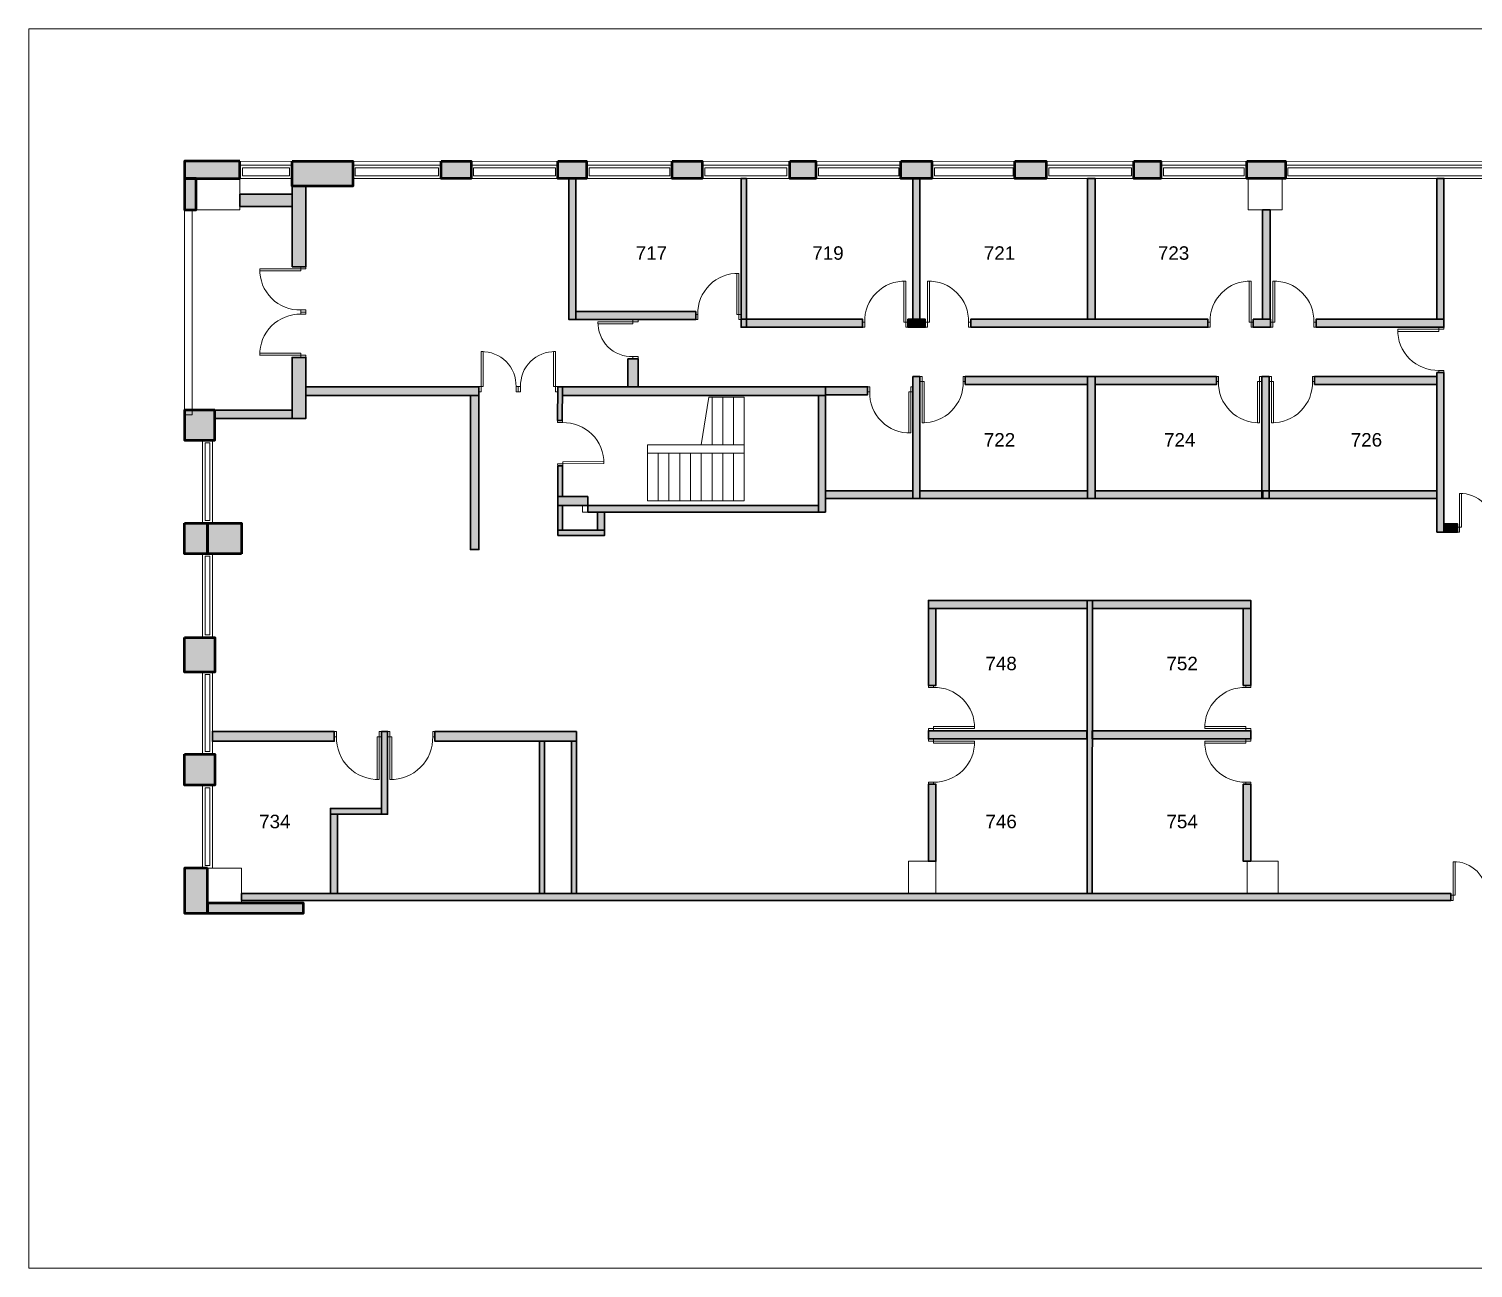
# Model space of a CAD drawing. Header units: millimetres. Extents: x 828494 to 5219521, y -272453 to 431064.
# Drawn here: x 2578504 to 2607153, y -20278 to 4319 of the extents above; entities that cross this region are included whole.
import ezdxf

# ---------------------------------------------------------------- set-up
doc = ezdxf.new("R2010")
doc.units = ezdxf.units.MM
doc.header["$LTSCALE"] = 5
doc.header["$MEASUREMENT"] = 0
doc.linetypes.add('1', pattern=[0])
for name, color, linetype, lineweight in [('Column-Mobius', 1, 'Continuous', 35), ('Elevation dark-Mobius', 40, 'Continuous', 18), ('Off-Mobius', 131, 'Continuous', 9), ('Sheet anno-Mobius', 7, '1', 13), ('Wall 150-Mobius', 50, 'Continuous', 30)]:
    doc.layers.add(name, color=color, linetype=linetype, lineweight=lineweight)
doc.styles.add('mobius1', font='arial.ttf')

# ---------------------------------------------------------------- blocks, each defined once
blk = doc.blocks.new('*U73')
for points in [[(-900, 100), (-858, 100), (-858, 0), (-900, 0)], [(0, 100), (-42, 100), (-42, 0), (0, 0)], [(-42, 0), (-42, -816), (-82, -816), (-82, 0)]]:
    blk.add_lwpolyline(points, close=True)
blk.add_arc((-65, -23), 793, 178.3123, 271.6877)
blk = doc.blocks.new('*U78')
for points in [[(-750, 100), (-708, 100), (-708, 0), (-750, 0)], [(0, 100), (-42, 100), (-42, 0), (0, 0)], [(-42, 0), (-42, -666), (-82, -666), (-82, 0)]]:
    blk.add_lwpolyline(points, close=True)
blk.add_arc((-61, -19), 647, 178.3123, 271.6877)
blk = doc.blocks.new('*U85')
for points in [[(-900, 100), (-858, 100), (-858, 0), (-900, 0)], [(0, 100), (-42, 100), (-42, 0), (0, 0)], [(-42, 0), (-42, -816), (-82, -816), (-82, 0)]]:
    blk.add_lwpolyline(points, close=True)
blk.add_arc((-65, -23), 793, 178.3123, 271.6877)
blk = doc.blocks.new('*U74')
for points in [[(0, 100), (42, 100), (42, 0), (0, 0)], [(900, 100), (858, 100), (858, 0), (900, 0)], [(42, 0), (42, -816), (82, -816), (82, 0)]]:
    blk.add_lwpolyline(points, close=True)
blk.add_arc((65, -23), 793, 268.3123, 1.6877)
blk = doc.blocks.new('*U86')
for points in [[(-900, 100), (-858, 100), (-858, 0), (-900, 0)], [(0, 100), (-42, 100), (-42, 0), (0, 0)], [(-42, 0), (-42, -816), (-82, -816), (-82, 0)]]:
    blk.add_lwpolyline(points, close=True)
blk.add_arc((-65, -23), 793, 178.3123, 271.6877)
blk = doc.blocks.new('*U75')
for points in [[(-42, 0), (-42, 816), (-82, 816), (-82, 0)], [(-900, -100), (-858, -100), (-858, 0), (-900, 0)], [(0, -100), (-42, -100), (-42, 0), (0, 0)]]:
    blk.add_lwpolyline(points, close=True)
blk.add_arc((-65, 23), 793, 88.3123, 181.6877)

msp = doc.modelspace()

# ---------------------------------------------------------------- hatches: boundary and pattern name
at = {"layer": 'Sheet anno-Mobius', "true_color": 0x000000}
h = msp.add_hatch(color=18, dxfattribs=at)
h.dxf.hatch_style = 1
h.paths.add_polyline_path([(2582689.3, 1693.4), (2581592.1, 1693.4), (2581592.1, 1350.8), (2582689.3, 1350.8)])
h.paths.add_polyline_path([(2581821.3, 1350.8), (2581592.1, 1350.8), (2581592.1, 728.7), (2581821.3, 728.7)])
h.paths.add_polyline_path([(2583723.8, 1693.4), (2584927.5, 1693.4), (2584927.5, 1196.6), (2583723.8, 1196.6)])
h.paths.add_polyline_path([(2586681.7, 1693.4), (2587275, 1693.4), (2587275, 1350.8), (2586681.7, 1350.8)])
h.paths.add_polyline_path([(2588999.6, 1693.4), (2589567.4, 1693.4), (2589567.4, 1350.8), (2588999.6, 1350.8)])
h.paths.add_polyline_path([(2591263.7, 1693.4), (2591862, 1693.4), (2591862, 1350.8), (2591263.7, 1350.8)], flags=17)
h.paths.add_polyline_path([(2591263.7, 1693.4), (2591862, 1693.4), (2591862, 1350.8), (2591263.7, 1350.8)], flags=17)
h.paths.add_polyline_path([(2593601.6, 1693.4), (2594116.4, 1693.4), (2594116.4, 1350.8), (2593601.6, 1350.8)])
h.paths.add_polyline_path([(2595803.3, 1693.4), (2596417.6, 1693.4), (2596417.6, 1350.8), (2595803.3, 1350.8)])
h.paths.add_polyline_path([(2598064.4, 1693.4), (2598683.7, 1693.4), (2598683.7, 1350.8), (2598064.4, 1350.8)])
h.paths.add_polyline_path([(2600424.5, 1693.4), (2600959.6, 1693.4), (2600959.6, 1350.8), (2600424.5, 1350.8)])
h.paths.add_polyline_path([(2602661.8, 1693.4), (2603428.8, 1693.4), (2603428.8, 1350.8), (2602661.8, 1350.8)])
h.paths.add_polyline_path([(2610080, -853), (2611463, -853), (2611463, -543.5), (2610080, -543.5)])
h.paths.add_polyline_path([(2609802, -1298.5), (2610080, -1298.5), (2610080, -543.5), (2609802, -543.5)])
h.paths.add_polyline_path([(2611865.5, -543.5), (2611463, -543.5), (2611463, -2776.8), (2611865.5, -2776.8)])
h.paths.add_polyline_path([(2611463, -2776.8), (2610080, -2776.8), (2610080, -2560), (2611463, -2560)])
h.paths.add_polyline_path([(2609802, -2776.8), (2610080, -2776.8), (2610080, -2170.5), (2609802, -2170.5)])
h.paths.add_polyline_path([(2610080, -3180), (2611463, -3180), (2611463, -2942.8), (2610080, -2942.8)])
h.paths.add_polyline_path([(2609802, -3549), (2610080, -3549), (2610080, -2942.8), (2609802, -2942.8)])
h.paths.add_polyline_path([(2611865.5, -2942.8), (2611463, -2942.8), (2611463, -5140), (2611865.5, -5140)])
h.paths.add_polyline_path([(2611463, -5140), (2609802, -5140), (2609802, -4923.2), (2611463, -4923.2)])
h.paths.add_polyline_path([(2609802, -4923.2), (2610080, -4923.2), (2610080, -4436), (2609802, -4436)])
h.paths.add_polyline_path([(2630982.5, -481.5), (2627439.5, -481.5), (2627439.5, -680.5), (2630982.5, -680.5)])
h.paths.add_polyline_path([(2628076, -680.5), (2627439.5, -680.5), (2627439.5, -3701.5), (2628076, -3701.5)])
h.paths.add_polyline_path([(2630982.5, -680.5), (2630626, -680.5), (2630626, -3701.5), (2630982.5, -3701.5)])
h.paths.add_polyline_path([(2628809, -3701.5), (2628076, -3701.5), (2628076, -3536), (2628809, -3536)])
h.paths.add_polyline_path([(2630626, -3701.5), (2629856.8, -3701.5), (2629856.8, -3536), (2630626, -3536)])
h.paths.add_polyline_path([(2631527.1, 1350.8), (2630858, 1350.8), (2630858, 732.5), (2631527.1, 732.5)])
h.paths.add_polyline_path([(2631775.5, -5488.5), (2631521, -5488.5), (2631521, -6107.5), (2631775.5, -6107.5)])
h.paths.add_polyline_path([(2631775.5, -7727), (2631357.5, -7727), (2631357.5, -8431.5), (2631775.5, -8431.5)])
h.paths.add_polyline_path([(2631775.5, -10069.5), (2631357.5, -10069.5), (2631357.5, -10706.5), (2631775.5, -10706.5)])
edge = h.paths.add_edge_path()
edge.add_line((2631410, -123.5), (2630858, -123.5))
edge.add_line((2630858, -123.5), (2630858, -481.5))
edge.add_line((2630858, -481.5), (2630982.5, -481.5))
edge.add_line((2630982.5, -481.5), (2630982.5, -3691))
edge.add_line((2630982.5, -3691), (2631528, -3691))
edge.add_line((2631528, -3691), (2631528, -123.5))
edge.add_line((2631528, -123.5), (2630866.5, -123.5))
h = msp.add_hatch(color=18, dxfattribs=at)
h.dxf.hatch_style = 1
h.paths.add_polyline_path([(2589352.8, 1350.8), (2589214.3, 1350.8), (2589214.3, -1449.2), (2589352.8, -1449.2)])
h.paths.add_polyline_path([(2592736, 1350.8), (2592631, 1350.8), (2592631, -1602.5), (2592736, -1602.5)])
h.paths.add_polyline_path([(2608431, 1350.8), (2631527.1, 1350.8), (2631527.1, 1673.4), (2608431, 1673.4)])
h.paths.add_polyline_path([(2608789, 563.5), (2608635.5, 563.5), (2608635.5, 1350.8), (2608789, 1350.8)])
h.paths.add_polyline_path([(2609286, 723), (2609132.5, 723), (2609132.5, 1350.8), (2609286, 1350.8)])
h.paths.add_polyline_path([(2608789, 723), (2609132.5, 723), (2609132.5, 827.5), (2608789, 827.5)])
h.paths.add_polyline_path([(2609802, -1298.5), (2610080, -1298.5), (2610080, -543.5), (2609802, -543.5)])
h.paths.add_polyline_path([(2609636, -543.5), (2609802, -543.5), (2609802, -1298.5), (2609636, -1298.5)])
h.paths.add_polyline_path([(2608343.5, -706), (2609636, -706), (2609636, -543.5), (2608343.5, -543.5)])
h.paths.add_polyline_path([(2609636, -2170.5), (2609802, -2170.5), (2609802, -3549), (2609636, -3549)])
h.paths.add_polyline_path([(2608635.5, -4961.5), (2609636, -4961.5), (2609636, -5140), (2608635.5, -5140)])
h.paths.add_polyline_path([(2609636, -4436), (2609802, -4436), (2609802, -5140), (2609636, -5140)])
h.paths.add_polyline_path([(2608343.5, -5669), (2613281.5, -5669), (2613281.5, -5506), (2608343.5, -5506)])
h.paths.add_polyline_path([(2608635.5, -5140), (2608774, -5140), (2608774, -5506), (2608635.5, -5506)])
h.paths.add_polyline_path([(2606575, -5669), (2606436.5, -5669), (2606436.5, -2502.5), (2606575, -2502.5)])
h.paths.add_polyline_path([(2589086.5, -2785.5), (2594308.5, -2785.5), (2594308.5, -2957.4), (2589086.5, -2957.4)])
h.paths.add_polyline_path([(2594308.5, -5274), (2594167.5, -5274), (2594167.5, -2957.4), (2594308.5, -2957.4)])
h.paths.add_polyline_path([(2589592, -5274), (2594167.5, -5274), (2594167.5, -5140.5), (2589592, -5140.5)])
h.paths.add_polyline_path([(2589922.5, -5274), (2589785, -5274), (2589785, -5633), (2589922.5, -5633)])
h.paths.add_polyline_path([(2589592, -4964), (2588993.5, -4964), (2588993.5, -5140.5), (2589592, -5140.5)])
h.paths.add_polyline_path([(2588993.5, -5140.5), (2589086.5, -5140.5), (2589086.5, -5633), (2588993.5, -5633)])
h.paths.add_polyline_path([(2588993.5, -5734.5), (2589922.5, -5734.5), (2589922.5, -5633), (2588993.5, -5633)])
h = msp.add_hatch(color=18, dxfattribs=at)
h.dxf.hatch_style = 1
h.paths.add_polyline_path([(2591263.7, 1693.4), (2591862, 1693.4), (2591862, 1350.8), (2591263.7, 1350.8)])
h = msp.add_hatch(color=18, dxfattribs=at)
h.dxf.hatch_style = 1
h.paths.add_polyline_path([(2583723.8, -402.7), (2584001, -402.7), (2584001, 1196.6), (2583723.8, 1196.6)])
h.paths.add_polyline_path([(2583723.8, 795.8), (2582689.3, 795.8), (2582689.3, 1039.8), (2583723.8, 1039.8)])
h = msp.add_hatch(color=18, dxfattribs=at)
h.dxf.hatch_style = 1
h.paths.add_polyline_path([(2596179.7, -1444), (2596041.2, -1444), (2596041.2, 1350.8), (2596179.7, 1350.8)])
h.paths.add_polyline_path([(2597186.5, -1602.5), (2601892.5, -1602.5), (2601892.5, -1444), (2597186.5, -1444)])
h.paths.add_polyline_path([(2599656, 1350.8), (2599506.5, 1350.8), (2599506.5, -1444), (2599656, -1444)])
h.paths.add_polyline_path([(2603129, 728.7), (2602976.5, 728.7), (2602976.5, -1444), (2603129, -1444)])
h.paths.add_polyline_path([(2602792.5, -1602.5), (2603133.5, -1602.5), (2603133.5, -1444), (2602792.5, -1444)])
h.paths.add_polyline_path([(2604037.5, -1602.5), (2606575, -1602.5), (2606575, -1444), (2604037.5, -1444)])
h.paths.add_polyline_path([(2606575, -1444), (2606436.5, -1444), (2606436.5, 1350.8), (2606575, 1350.8)])
h = msp.add_hatch(color=18, dxfattribs=at)
h.dxf.hatch_style = 1
h.paths.add_polyline_path([(2589352.8, -1449.2), (2591731, -1449.2), (2591731, -1290.7), (2589352.8, -1290.7)])
h = msp.add_hatch(color=18, dxfattribs=at)
h.dxf.hatch_style = 1
h.paths.add_polyline_path([(2592631, -1602.5), (2595041.5, -1602.5), (2595041.5, -1444), (2592631, -1444)])
h = msp.add_hatch(color=18, dxfattribs=at)
h.dxf.hatch_style = 1
h.paths.add_polyline_path([(2595941.5, -1444), (2596286.5, -1444), (2596286.5, -1602.5), (2595941.5, -1602.5)])
h = msp.add_hatch(color=18, dxfattribs=at)
h.dxf.hatch_style = 1
h.paths.add_polyline_path([(2587430.5, -2785.5), (2584001, -2785.5), (2584001, -2957.4), (2587430.5, -2957.4)])
h.paths.add_polyline_path([(2583723.8, -3411.7), (2584001, -3411.7), (2584001, -2202.7), (2583723.8, -2202.7)])
h.paths.add_polyline_path([(2582190.8, -3246.8), (2583723.8, -3246.8), (2583723.8, -3411.7), (2582190.8, -3411.7)])
h = msp.add_hatch(color=18, dxfattribs=at)
h.dxf.hatch_style = 1
h.paths.add_polyline_path([(2590385.3, -2230.6), (2590588.3, -2230.6), (2590591, -2785.5), (2590388, -2785.5)])
h = msp.add_hatch(color=18, dxfattribs=at)
h.dxf.hatch_style = 1
h.paths.add_polyline_path([(2588993.5, -2785.5), (2589086.5, -2785.5), (2589085.8, -3454.5), (2588992.8, -3454.5)])
h = msp.add_hatch(color=18, dxfattribs=at)
h.dxf.hatch_style = 1
h.paths.add_polyline_path([(2594308.5, -2785.5), (2595141.2, -2785.5), (2595141.2, -2944), (2594308.5, -2944)])
h = msp.add_hatch(color=18, dxfattribs=at)
h.dxf.hatch_style = 1
h.paths.add_polyline_path([(2596179.7, -5000), (2596041.2, -5000), (2596041.2, -2581.5), (2596179.7, -2581.5)])
h = msp.add_hatch(color=18, dxfattribs=at)
h.dxf.hatch_style = 1
h.paths.add_polyline_path([(2599656, -2740), (2602059.5, -2740), (2602059.5, -2581.5), (2599656, -2581.5)])
h.paths.add_polyline_path([(2597079.7, -2740), (2599506.5, -2740), (2599506.5, -2581.5), (2597079.7, -2581.5)])
h = msp.add_hatch(color=18, dxfattribs=at)
h.dxf.hatch_style = 1
h.paths.add_polyline_path([(2599656, -2581.5), (2599506.5, -2581.5), (2599506.5, -5000), (2599656, -5000)])
h = msp.add_hatch(color=18, dxfattribs=at)
h.dxf.hatch_style = 1
h.paths.add_polyline_path([(2603109, -2581.5), (2602959.5, -2581.5), (2602959.5, -5000), (2603109, -5000)])
h = msp.add_hatch(color=18, dxfattribs=at)
h.dxf.hatch_style = 1
h.paths.add_polyline_path([(2604009, -2740), (2606436.5, -2740), (2606436.5, -2581.5), (2604009, -2581.5)])
at = {"layer": 'Sheet anno-Mobius', "true_color": 0xffffff}
h = msp.add_hatch(color=7, dxfattribs=at)
h.dxf.hatch_style = 1
h.paths.add_polyline_path([(2587263.5, -2957.4), (2587430.5, -2957.4), (2587430.5, -6015.2), (2587263.5, -6015.2)])
at = {"layer": 'Sheet anno-Mobius', "true_color": 0x000000}
h = msp.add_hatch(color=18, dxfattribs=at)
h.dxf.hatch_style = 1
h.paths.add_polyline_path([(2587263.5, -2957.4), (2587430.5, -2957.4), (2587430.5, -6015.2), (2587263.5, -6015.2)])
h = msp.add_hatch(color=18, dxfattribs=at)
h.dxf.hatch_style = 1
h.paths.add_polyline_path([(2582190.8, -3246.8), (2581592.1, -3246.8), (2581592.1, -3845.3), (2582190.8, -3845.3)])
h.paths.add_polyline_path([(2582719, -6097.8), (2582046.3, -6097.8), (2582046.3, -5494.4), (2582719, -5494.4)])
h.paths.add_polyline_path([(2581592.1, -5494.4), (2582046.3, -5494.4), (2582046.3, -6097.8), (2581592.1, -6097.8)])
h.paths.add_polyline_path([(2581592.1, -7758.3), (2582190.8, -7758.3), (2582190.8, -8446.4), (2581592.1, -8446.4)])
h.paths.add_polyline_path([(2581592.1, -10076.6), (2582190.8, -10076.6), (2582190.8, -10692.6), (2581592.1, -10692.6)])
h.paths.add_polyline_path([(2582046.3, -12338.8), (2581592.1, -12338.8), (2581592.1, -13232.5), (2582046.3, -13232.5)])
h.paths.add_polyline_path([(2582046.3, -13232.5), (2583950.9, -13232.5), (2583950.9, -13036.3), (2582046.3, -13036.3)])
h = msp.add_hatch(color=18, dxfattribs=at)
h.dxf.hatch_style = 1
h.paths.add_polyline_path([(2588993.5, -4354.5), (2589086.5, -4354.5), (2589086.5, -4964), (2588993.5, -4964)])
h = msp.add_hatch(color=18, dxfattribs=at)
h.dxf.hatch_style = 1
h.paths.add_polyline_path([(2596041.2, -5000), (2594308.5, -5000), (2594308.5, -4851), (2596041.2, -4851)])
h = msp.add_hatch(color=18, dxfattribs=at)
h.dxf.hatch_style = 1
h.paths.add_polyline_path([(2599506.5, -5000), (2596179.7, -5000), (2596179.7, -4851), (2599506.5, -4851)])
h = msp.add_hatch(color=18, dxfattribs=at)
h.dxf.hatch_style = 1
h.paths.add_polyline_path([(2602982.8, -5000), (2599656, -5000), (2599656, -4851), (2602982.8, -4851)])
h = msp.add_hatch(color=18, dxfattribs=at)
h.dxf.hatch_style = 1
h.paths.add_polyline_path([(2606436.5, -5000), (2602982.8, -5000), (2602982.8, -4851), (2606436.5, -4851)])
h = msp.add_hatch(color=18, dxfattribs=at)
h.dxf.hatch_style = 1
h.paths.add_polyline_path([(2606575, -5506), (2606843.5, -5506), (2606843.5, -5669), (2606575, -5669)])
h = msp.add_hatch(color=18, dxfattribs=at)
h.dxf.hatch_style = 1
h.paths.add_polyline_path([(2589365, -9820), (2589270, -9820), (2589270, -12845.2), (2589365, -12845.2)])
h.paths.add_polyline_path([(2589365, -9625.5), (2586558.2, -9625.4), (2586558.2, -9819.9), (2589365, -9820)])
h.paths.add_polyline_path([(2588729.5, -9820), (2588634.5, -9820), (2588634.5, -12845.2), (2588729.5, -12845.2)])
h.paths.add_polyline_path([(2584486.5, -11268), (2584626.5, -11268), (2584626.5, -12845.2), (2584486.5, -12845.2)])
h.paths.add_polyline_path([(2585499, -11268), (2584486.5, -11268), (2584486.5, -11152), (2585499, -11152)])
h.paths.add_polyline_path([(2585499, -9625.5), (2585620.5, -9625.5), (2585620.5, -11268), (2585499, -11268)])
h.paths.add_polyline_path([(2584561.3, -9625.5), (2582145.1, -9625.4), (2582145.1, -9819.9), (2584561.3, -9820)])
h.paths.add_polyline_path([(2606712.5, -12978.2), (2582718.5, -12978.2), (2582718.5, -12845.2), (2606712.5, -12845.2)])
h.paths.add_polyline_path([(2599492.3, -9774), (2596346.6, -9774), (2596346.6, -9611), (2599492.3, -9611)])
h.paths.add_polyline_path([(2599599.3, -9774), (2602745, -9774), (2602745, -9611), (2599599.3, -9611)])
h.paths.add_polyline_path([(2599497.6, -7025.7), (2599601.1, -7025.7), (2599597.6, -12845.2), (2599494.1, -12845.2)])
h.paths.add_polyline_path([(2599497.6, -7188.7), (2596348.6, -7188.7), (2596348.6, -7025.7), (2599497.6, -7025.7)])
h.paths.add_polyline_path([(2596348.6, -7188.7), (2596498.1, -7188.7), (2596498.1, -8711), (2596348.6, -8711)])
h.paths.add_polyline_path([(2599601.1, -7188.7), (2602743, -7188.7), (2602743, -7025.7), (2599601.1, -7025.7)])
h.paths.add_polyline_path([(2602743, -7188.7), (2602593.5, -7188.7), (2602593.5, -8711), (2602743, -8711)])
h.paths.add_polyline_path([(2596348.6, -10674), (2596498.1, -10674), (2596498.1, -12201.7), (2596348.6, -12201.7)])
h.paths.add_polyline_path([(2602743, -10674), (2602593.5, -10674), (2602593.5, -12201.7), (2602743, -12201.7)])

# ---------------------------------------------------------------- linework, layer by layer
at = {"color": 240, "lineweight": 50, "true_color": 0xed1f24}
for points in [[(2591263.7, 1693.4), (2591862, 1693.4), (2591862, 1350.8), (2591263.7, 1350.8)], [(2598064.4, 1693.4), (2598683.7, 1693.4), (2598683.7, 1350.8), (2598064.4, 1350.8)], [(2600424.5, 1693.4), (2600959.6, 1693.4), (2600959.6, 1350.8), (2600424.5, 1350.8)]]:
    msp.add_lwpolyline(points, close=True, dxfattribs=at)
at = {"layer": 'Column-Mobius', "color": 18, "lineweight": 50, "true_color": 0x000000}
for points in [[(2582689.3, 1693.4), (2581592.1, 1693.4), (2581592.1, 1350.8), (2582689.3, 1350.8)], [(2583723.8, 1693.4), (2584927.5, 1693.4), (2584927.5, 1196.6), (2583723.8, 1196.6)], [(2586681.7, 1693.4), (2587275, 1693.4), (2587275, 1350.8), (2586681.7, 1350.8)], [(2588999.6, 1693.4), (2589567.4, 1693.4), (2589567.4, 1350.8), (2588999.6, 1350.8)], [(2588999.6, 1693.4), (2589567.4, 1693.4), (2589567.4, 1350.8), (2588999.6, 1350.8)], [(2591263.7, 1693.4), (2591862, 1693.4), (2591862, 1350.8), (2591263.7, 1350.8)], [(2593601.6, 1693.4), (2594116.4, 1693.4), (2594116.4, 1350.8), (2593601.6, 1350.8)], [(2595803.3, 1693.4), (2596417.6, 1693.4), (2596417.6, 1350.8), (2595803.3, 1350.8)], [(2595803.3, 1693.4), (2596417.6, 1693.4), (2596417.6, 1350.8), (2595803.3, 1350.8)], [(2598064.4, 1693.4), (2598683.7, 1693.4), (2598683.7, 1350.8), (2598064.4, 1350.8)], [(2600424.5, 1693.4), (2600959.6, 1693.4), (2600959.6, 1350.8), (2600424.5, 1350.8)], [(2602661.8, 1693.4), (2603428.8, 1693.4), (2603428.8, 1350.8), (2602661.8, 1350.8)], [(2602661.8, 1693.4), (2603428.8, 1693.4), (2603428.8, 1350.8), (2602661.8, 1350.8)], [(2581821.3, 1350.8), (2581592.1, 1350.8), (2581592.1, 728.7), (2581821.3, 728.7)], [(2582190.8, -3246.8), (2581592.1, -3246.8), (2581592.1, -3845.3), (2582190.8, -3845.3)], [(2581592.1, -5494.4), (2582046.3, -5494.4), (2582046.3, -6097.8), (2581592.1, -6097.8)], [(2582719, -6097.8), (2582046.3, -6097.8), (2582046.3, -5494.4), (2582719, -5494.4)], [(2581592.1, -7758.3), (2582190.8, -7758.3), (2582190.8, -8446.4), (2581592.1, -8446.4)], [(2581592.1, -10076.6), (2582190.8, -10076.6), (2582190.8, -10692.6), (2581592.1, -10692.6)], [(2582046.3, -12338.8), (2581592.1, -12338.8), (2581592.1, -13232.5), (2582046.3, -13232.5)], [(2582046.3, -13232.5), (2583950.9, -13232.5), (2583950.9, -13036.3), (2582046.3, -13036.3)]]:
    msp.add_lwpolyline(points, close=True, dxfattribs=at)
at = {"layer": 'Elevation dark-Mobius'}
for p, q in [((2581592.1, 1693.4), (2582689.3, 1693.4)), ((2581592.1, 1693.4), (2631527.1, 1673.4)), ((2581592.1, 1693.4), (2631527.1, 1673.4)), ((2603428.8, 1693.4), (2602661.8, 1693.4))]:
    msp.add_line(p, q, dxfattribs=at)
for points in [[(2578504, 4319), (2633695, 4319), (2633695, -20278), (2578504, -20278)], [(2582689.3, 1612.3), (2583723.8, 1612.3), (2583723.8, 1350.8), (2582689.3, 1350.8)], [(2582739.3, 1562.3), (2583673.8, 1562.3), (2583673.8, 1400.8), (2582739.3, 1400.8)], [(2584927.5, 1612.3), (2586681.7, 1612.3), (2586681.7, 1350.8), (2584927.5, 1350.8)], [(2584977.5, 1562.3), (2586631.7, 1562.3), (2586631.7, 1400.8), (2584977.5, 1400.8)], [(2587275, 1612.3), (2588999.6, 1612.3), (2588999.6, 1350.8), (2587275, 1350.8)], [(2587325, 1562.3), (2588949.6, 1562.3), (2588949.6, 1400.8), (2587325, 1400.8)], [(2589567.4, 1612.3), (2591263.7, 1612.3), (2591263.7, 1350.8), (2589567.4, 1350.8)], [(2589617.4, 1562.3), (2591218, 1562.3), (2591218, 1400.8), (2589617.4, 1400.8)], [(2591862, 1612.3), (2593601.6, 1612.3), (2593601.6, 1350.8), (2591862, 1350.8)], [(2591912, 1562.3), (2593536.6, 1562.3), (2593536.6, 1400.8), (2591912, 1400.8)], [(2594116.4, 1612.3), (2595803.3, 1612.3), (2595803.3, 1350.8), (2594116.4, 1350.8)], [(2594166.4, 1562.3), (2595759, 1562.3), (2595759, 1400.8), (2594166.4, 1400.8)], [(2596417.6, 1612.3), (2598064.4, 1612.3), (2598064.4, 1350.8), (2596417.6, 1350.8)], [(2596467.6, 1562.3), (2598031, 1562.3), (2598031, 1400.8), (2596467.6, 1400.8)], [(2598683.7, 1350.8), (2600424.5, 1350.8), (2600424.5, 1612.3), (2598683.7, 1612.3)], [(2598733.7, 1400.8), (2600374.5, 1400.8), (2600374.5, 1562.3), (2598733.7, 1562.3)], [(2600959.6, 1350.8), (2602661.8, 1350.8), (2602661.8, 1612.3), (2600959.6, 1612.3)], [(2601009.6, 1400.8), (2602611.8, 1400.8), (2602611.8, 1562.3), (2601009.6, 1562.3)], [(2603428.8, 1350.8), (2608431, 1350.8), (2608431, 1612.3), (2603428.8, 1612.3)], [(2603478.8, 1400.8), (2608381, 1400.8), (2608381, 1562.3), (2603478.8, 1562.3)], [(2582689.3, 728.7), (2581821.3, 728.7), (2581821.3, 1350.8), (2582689.3, 1350.8)], [(2603368, 728.7), (2602692.5, 728.7), (2602692.5, 1350.8), (2603368, 1350.8)], [(2581592.1, 728.7), (2581742.1, 728.7), (2581742.1, -3344.3), (2581592.1, -3344.3)], [(2592055.8, -3938), (2591842.2, -3938), (2591993.5, -2991.5), (2592055.8, -2991.5)], [(2592269.2, -3938), (2592055.8, -3938), (2592055.8, -2991.5), (2592269.2, -2991.5)], [(2592482.8, -3938), (2592269.2, -3938), (2592269.2, -2991.5), (2592482.8, -2991.5)], [(2592696.2, -3938), (2592482.8, -3938), (2592482.8, -2991.5), (2592696.2, -2991.5)], [(2582146, -3845.3), (2581951, -3845.3), (2581951, -5489.6), (2582146, -5489.6)], [(2582096, -3895.3), (2582001, -3895.3), (2582001, -5439.6), (2582096, -5439.6)], [(2592696.2, -4103), (2590774.8, -4103), (2590774.8, -3938), (2592696.2, -3938)], [(2590988.2, -4103), (2590774.8, -4103), (2590774.8, -5049.5), (2590988.2, -5049.5)], [(2591201.8, -4103), (2590988.2, -4103), (2590988.2, -5049.5), (2591201.8, -5049.5)], [(2591415.2, -4103), (2591201.8, -4103), (2591201.8, -5049.5), (2591415.2, -5049.5)], [(2591628.8, -4103), (2591415.2, -4103), (2591415.2, -5049.5), (2591628.8, -5049.5)], [(2591842.2, -4103), (2591628.8, -4103), (2591628.8, -5049.5), (2591842.2, -5049.5)], [(2592055.8, -4103), (2591842.2, -4103), (2591842.2, -5049.5), (2592055.8, -5049.5)], [(2592269.2, -4103), (2592055.8, -4103), (2592055.8, -5049.5), (2592269.2, -5049.5)], [(2592482.8, -4103), (2592269.2, -4103), (2592269.2, -5049.5), (2592482.8, -5049.5)], [(2592696.2, -4103), (2592482.8, -4103), (2592482.8, -5049.5), (2592696.2, -5049.5)], [(2589484, -5274), (2589592, -5274), (2589592, -5140.5), (2589484, -5140.5)], [(2582146, -6097.8), (2581951, -6097.8), (2581949.8, -7758.3), (2582144.8, -7758.3)], [(2582096, -6147.8), (2582001, -6147.8), (2581999.8, -7708.3), (2582094.8, -7708.3)], [(2582146, -8446.4), (2581951, -8446.4), (2581949.8, -10076.6), (2582144.8, -10076.6)], [(2582096, -8496.4), (2582001, -8496.4), (2581999.8, -10026.6), (2582094.8, -10026.6)], [(2582146, -10692.6), (2581951, -10692.6), (2581949.8, -12338.8), (2582144.8, -12338.8)], [(2582096, -10742.6), (2582001, -10742.6), (2581999.8, -12288.8), (2582094.8, -12288.8)], [(2596498.1, -12201.7), (2595954.5, -12201.7), (2595954.5, -12845.2), (2596498.1, -12845.2)], [(2603283, -12201.7), (2602673, -12201.7), (2602673, -12845.2), (2603283, -12845.2)], [(2582718.5, -12338.8), (2582046.3, -12338.8), (2582046.3, -13036.3), (2582718.5, -13036.3)]]:
    msp.add_lwpolyline(points, close=True, dxfattribs=at)
at = {"layer": 'Wall 150-Mobius'}
for points in [[(2583723.8, -402.7), (2584001, -402.7), (2584001, 1196.6), (2583723.8, 1196.6)], [(2589352.8, -1449.2), (2589214.3, -1449.2), (2589214.3, 1350.8), (2589352.8, 1350.8)], [(2589352.8, -1449.2), (2589214.3, -1449.2), (2589214.3, 1350.8), (2589352.8, 1350.8)], [(2592736, -1602.5), (2592631, -1602.5), (2592631, 1350.8), (2592736, 1350.8)], [(2592736, -1444), (2592631, -1444), (2592631, 1350.8), (2592736, 1350.8)], [(2596179.7, -1444), (2596041.2, -1444), (2596041.2, 1350.8), (2596179.7, 1350.8)], [(2599656, 1350.8), (2599506.5, 1350.8), (2599506.5, -1444), (2599656, -1444)], [(2606575, -1444), (2606436.5, -1444), (2606436.5, 1350.8), (2606575, 1350.8)], [(2583723.8, 795.8), (2582689.3, 795.8), (2582689.3, 1039.8), (2583723.8, 1039.8)], [(2603129, 728.7), (2602976.5, 728.7), (2602976.5, -1444), (2603129, -1444)], [(2589352.8, -1449.2), (2591731, -1449.2), (2591731, -1290.7), (2589352.8, -1290.7)], [(2592631, -1602.5), (2595041.5, -1602.5), (2595041.5, -1444), (2592631, -1444)], [(2595941.5, -1444), (2596286.5, -1444), (2596286.5, -1602.5), (2595941.5, -1602.5)], [(2597186.5, -1602.5), (2601892.5, -1602.5), (2601892.5, -1444), (2597186.5, -1444)], [(2602792.5, -1602.5), (2603133.5, -1602.5), (2603133.5, -1444), (2602792.5, -1444)], [(2604037.5, -1602.5), (2606575, -1602.5), (2606575, -1444), (2604037.5, -1444)], [(2583723.8, -3411.7), (2584001, -3411.7), (2584001, -2202.7), (2583723.8, -2202.7)], [(2590385.3, -2230.6), (2590588.3, -2230.6), (2590591, -2785.5), (2590388, -2785.5)], [(2606575, -5669), (2606436.5, -5669), (2606436.5, -2502.5), (2606575, -2502.5)], [(2587430.5, -2785.5), (2584001, -2785.5), (2584001, -2957.4), (2587430.5, -2957.4)], [(2588993.5, -2785.5), (2589086.5, -2785.5), (2589085.8, -3454.5), (2588992.8, -3454.5)], [(2589086.5, -2785.5), (2594308.5, -2785.5), (2594308.5, -2957.4), (2589086.5, -2957.4)], [(2594308.5, -2785.5), (2595141.2, -2785.5), (2595141.2, -2944), (2594308.5, -2944)], [(2596179.7, -5000), (2596041.2, -5000), (2596041.2, -2581.5), (2596179.7, -2581.5)], [(2597079.7, -2740), (2599506.5, -2740), (2599506.5, -2581.5), (2597079.7, -2581.5)], [(2599656, -2581.5), (2599506.5, -2581.5), (2599506.5, -5000), (2599656, -5000)], [(2599656, -2740), (2602059.5, -2740), (2602059.5, -2581.5), (2599656, -2581.5)], [(2603109, -2581.5), (2602959.5, -2581.5), (2602959.5, -5000), (2603109, -5000)], [(2604009, -2740), (2606436.5, -2740), (2606436.5, -2581.5), (2604009, -2581.5)], [(2587263.5, -2957.4), (2587430.5, -2957.4), (2587430.5, -6015.2), (2587263.5, -6015.2)], [(2594308.5, -5274), (2594167.5, -5274), (2594167.5, -2957.4), (2594308.5, -2957.4)], [(2582190.8, -3246.8), (2583723.8, -3246.8), (2583723.8, -3411.7), (2582190.8, -3411.7)], [(2588993.5, -4354.5), (2589086.5, -4354.5), (2589086.5, -4964), (2588993.5, -4964)], [(2596041.2, -5000), (2594308.5, -5000), (2594308.5, -4851), (2596041.2, -4851)], [(2599506.5, -5000), (2596179.7, -5000), (2596179.7, -4851), (2599506.5, -4851)], [(2602982.8, -5000), (2599656, -5000), (2599656, -4851), (2602982.8, -4851)], [(2606436.5, -5000), (2602982.8, -5000), (2602982.8, -4851), (2606436.5, -4851)], [(2589592, -4964), (2588993.5, -4964), (2588993.5, -5140.5), (2589592, -5140.5)], [(2588993.5, -5140.5), (2589086.5, -5140.5), (2589086.5, -5633), (2588993.5, -5633)], [(2589592, -5274), (2594167.5, -5274), (2594167.5, -5140.5), (2589592, -5140.5)], [(2589922.5, -5274), (2589785, -5274), (2589785, -5633), (2589922.5, -5633)], [(2588993.5, -5734.5), (2589922.5, -5734.5), (2589922.5, -5633), (2588993.5, -5633)], [(2606575, -5506), (2606843.5, -5506), (2606843.5, -5669), (2606575, -5669)], [(2599497.6, -7188.7), (2596348.6, -7188.7), (2596348.6, -7025.7), (2599497.6, -7025.7)], [(2599497.6, -7025.7), (2599601.1, -7025.7), (2599597.6, -12845.2), (2599494.1, -12845.2)], [(2599601.1, -7188.7), (2602743, -7188.7), (2602743, -7025.7), (2599601.1, -7025.7)], [(2596348.6, -7188.7), (2596498.1, -7188.7), (2596498.1, -8711), (2596348.6, -8711)], [(2602743, -7188.7), (2602593.5, -7188.7), (2602593.5, -8711), (2602743, -8711)], [(2584561.3, -9625.5), (2582145.1, -9625.4), (2582145.1, -9819.9), (2584561.3, -9820)], [(2585499, -9625.5), (2585620.5, -9625.5), (2585620.5, -11268), (2585499, -11268)], [(2589365, -9625.5), (2586558.2, -9625.4), (2586558.2, -9819.9), (2589365, -9820)], [(2599492.3, -9774), (2596346.6, -9774), (2596346.6, -9611), (2599492.3, -9611)], [(2599599.3, -9774), (2602745, -9774), (2602745, -9611), (2599599.3, -9611)], [(2588729.5, -9820), (2588634.5, -9820), (2588634.5, -12845.2), (2588729.5, -12845.2)], [(2589365, -9820), (2589270, -9820), (2589270, -12845.2), (2589365, -12845.2)], [(2596348.6, -10674), (2596498.1, -10674), (2596498.1, -12201.7), (2596348.6, -12201.7)], [(2602743, -10674), (2602593.5, -10674), (2602593.5, -12201.7), (2602743, -12201.7)], [(2585499, -11268), (2584486.5, -11268), (2584486.5, -11152), (2585499, -11152)], [(2584486.5, -11268), (2584626.5, -11268), (2584626.5, -12845.2), (2584486.5, -12845.2)], [(2606712.5, -12978.2), (2582718.5, -12978.2), (2582718.5, -12845.2), (2606712.5, -12845.2)]]:
    msp.add_lwpolyline(points, close=True, dxfattribs=at)

# ---------------------------------------------------------------- block references
at = {"layer": 'Off-Mobius', "xscale": -1}
for name, p, rotation in [('*U73', (2583901, -402.7), 270), ('*U85', (2592631, -1349.2), 180), ('*U73', (2595941.5, -1502.5), 180), ('*U74', (2596286.5, -1502.5), 180), ('*U73', (2602792.5, -1502.5), 180), ('*U74', (2603137.5, -1502.5), 180), ('*U86', (2606475, -1602.5), 270), ('*U75', (2596041.2, -2885.5), 180), ('*U75', (2602959.5, -2681.5), 180), ('*U85', (2589093.5, -4354.3), 90.26501994928068), ('*U73', (2596446.6, -9611), 90), ('*U73', (2602645, -9774), 270)]:
    msp.add_blockref(name, p, dxfattribs=dict(at, rotation=rotation))
at = {"layer": 'Off-Mobius'}
for name, p, rotation in [('*U73', (2583901, -2202.7), 270), ('*U75', (2596179.7, -2681.5), 180), ('*U75', (2603109, -2681.5), 180), ('*U78', (2606843.5, -5569), 180), ('*U73', (2602645, -9611), 270), ('*U73', (2596446.6, -9774), 90.00000000000001), ('*U78', (2606712.5, -12878.2), 180)]:
    msp.add_blockref(name, p, dxfattribs=dict(at, rotation=rotation))
for name, p, xscale, yscale, zscale, rotation in [('*U78', (2590486.8, -1449.2), -1.041933949476401, 1.0419339494764, 1.0419339494764, 269.99771676423), ('*U78', (2587430.5, -2781.4), 1.0419339494764, 1.0419339494764, 1.0419339494764, 179.9977167642301), ('*U78', (2588993.4, -2781.4), -1.0419339494764, 1.0419339494764, 1.0419339494764, 179.99771676423), ('*U73', (2585499, -9729.7), 1.041933949476401, 1.041933949476401, 1.041933949476401, 359.9977167642301), ('*U73', (2585620.5, -9729.7), -1.041933949476401, 1.041933949476401, 1.041933949476401, 0.002283235769970915)]:
    msp.add_blockref(name, p, dxfattribs=dict(at, xscale=xscale, yscale=yscale, zscale=zscale, rotation=rotation))

# ---------------------------------------------------------------- texts
at = {"layer": 'Elevation dark-Mobius', "char_height": 266.7, "attachment_point": 1, "style": 'mobius1'}
for s, insert in [('717', (2590541, 3.1)), ('719', (2594045, 3.1)), ('721', (2597447.5, 3.1)), ('723', (2600900, 3.1)), ('722', (2597447.5, -3704.2)), ('724', (2601022.5, -3704.2)), ('726', (2604726, -3704.2)), ('748', (2597479, -8143.2)), ('752', (2601070, -8143.2)), ('734', (2583072, -11279.7)), ('746', (2597479, -11279.7)), ('754', (2601070, -11279.7))]:
    msp.add_mtext_dynamic_manual_height_columns(s, width=2395.5, gutter_width=1, heights=[0], dxfattribs=dict(at, insert=insert))

doc.saveas('drawing.dxf')
